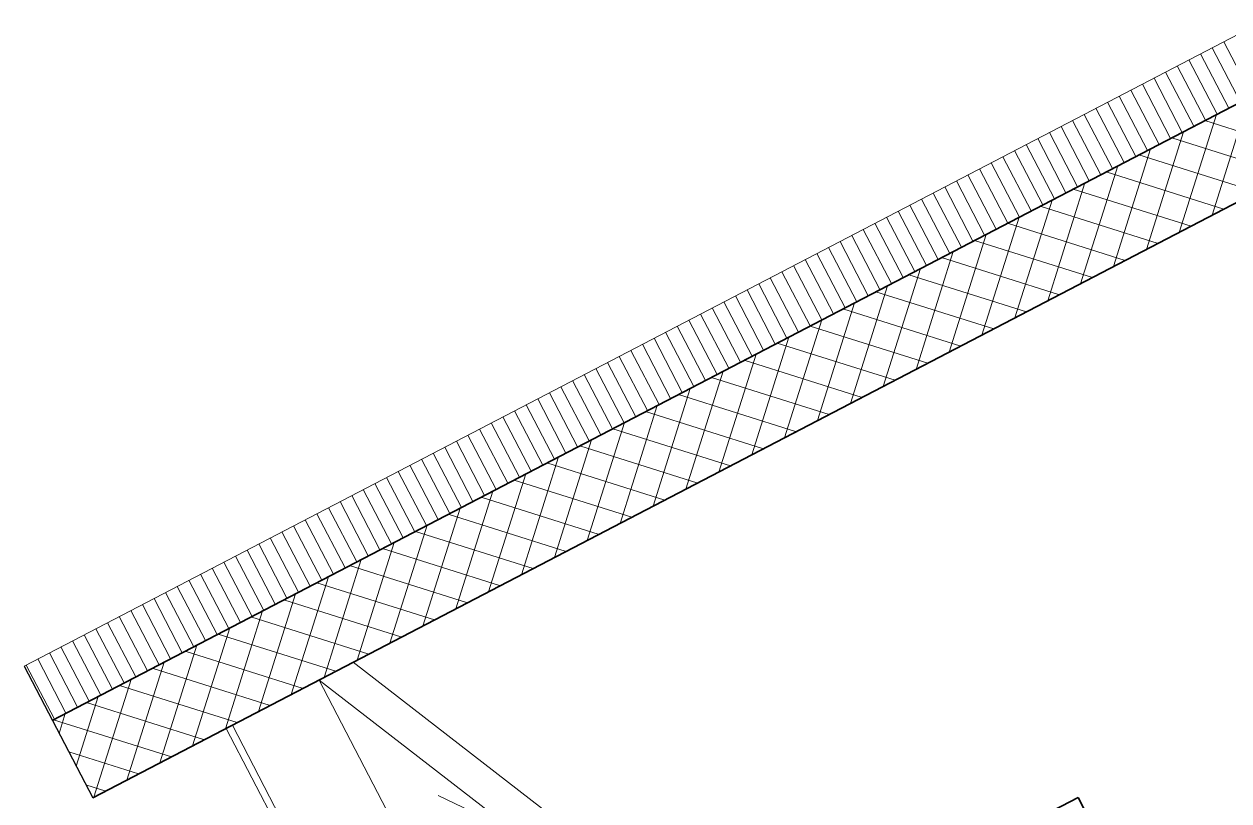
# Model space of a CAD drawing. Header units: metres. Extents: x 2740299.3 to 2740354.3, y 1267793.1 to 1267844.4.
# Drawn here: x 2740327.136 to 2740330.582, y 1267812.921 to 1267815.144 of the extents above; entities that cross this region are included whole.
import ezdxf

# ---------------------------------------------------------------- set-up
doc = ezdxf.new("R2010")
doc.units = ezdxf.units.M
doc.layers.add('grundriss', color=7, linetype='Continuous', true_color=0x000000)

msp = doc.modelspace()

# ---------------------------------------------------------------- linework, layer by layer
at = {"layer": 'grundriss', "color": 7, "linetype": 'Continuous', "lineweight": 18}
msp.add_line((2740332.0557, 1267815.8673), (2740327.1357, 1267813.307), dxfattribs=at)
at = {"layer": 'grundriss', "color": 7, "linetype": 'Continuous', "lineweight": 35}
for p, q in [((2740332.1365, 1267815.712), (2740327.2165, 1267813.1518)), ((2740327.3319, 1267812.93), (2740332.4071, 1267815.571)), ((2740330.1509, 1267812.9313), (2740329.9069, 1267812.8044)), ((2740330.2663, 1267812.7095), (2740330.1509, 1267812.9313))]:
    msp.add_line(p, q, dxfattribs=at)
at = {"layer": 'grundriss', "color": 18, "linetype": 'Continuous', "lineweight": 0, "true_color": 0x000000}
for p, q in [((2740330.5679, 1267815.093), (2740330.6487, 1267814.9378)), ((2740330.5013, 1267815.0584), (2740330.5821, 1267814.9032)), ((2740330.5346, 1267815.0757), (2740330.6154, 1267814.9205)), ((2740330.4348, 1267815.0238), (2740330.5156, 1267814.8686)), ((2740330.4681, 1267815.0411), (2740330.5489, 1267814.8859)), ((2740330.3683, 1267814.9892), (2740330.4491, 1267814.8339)), ((2740330.4015, 1267815.0065), (2740330.4823, 1267814.8513)), ((2740330.3018, 1267814.9546), (2740330.3825, 1267814.7993)), ((2740330.335, 1267814.9719), (2740330.4158, 1267814.8166)), ((2740330.2352, 1267814.9199), (2740330.316, 1267814.7647)), ((2740330.2685, 1267814.9372), (2740330.3493, 1267814.782)), ((2740330.5345, 1267814.5966), (2740330.6409, 1267814.9338)), ((2740330.1687, 1267814.8853), (2740330.2495, 1267814.7301)), ((2740330.202, 1267814.9026), (2740330.2827, 1267814.7474)), ((2740330.4404, 1267814.5476), (2740330.5468, 1267814.8848)), ((2740330.1022, 1267814.8507), (2740330.1829, 1267814.6955)), ((2740330.1354, 1267814.868), (2740330.2162, 1267814.7128)), ((2740330.5133, 1267814.8674), (2740330.8505, 1267814.761)), ((2740330.0356, 1267814.8161), (2740330.1164, 1267814.6608)), ((2740330.0689, 1267814.8334), (2740330.1497, 1267814.6781)), ((2740330.3464, 1267814.4987), (2740330.4527, 1267814.8358)), ((2740330.4192, 1267814.8184), (2740330.7564, 1267814.712)), ((2740329.9691, 1267814.7815), (2740330.0499, 1267814.6262)), ((2740330.0024, 1267814.7988), (2740330.0831, 1267814.6435)), ((2740330.2523, 1267814.4497), (2740330.3586, 1267814.7869)), ((2740329.9026, 1267814.7468), (2740329.9834, 1267814.5916)), ((2740329.9358, 1267814.7641), (2740330.0166, 1267814.6089)), ((2740330.3251, 1267814.7694), (2740330.6623, 1267814.6631)), ((2740329.836, 1267814.7122), (2740329.9168, 1267814.557)), ((2740329.8693, 1267814.7295), (2740329.9501, 1267814.5743)), ((2740330.1582, 1267814.4007), (2740330.2645, 1267814.7379)), ((2740330.231, 1267814.7205), (2740330.5682, 1267814.6141)), ((2740329.7695, 1267814.6776), (2740329.8503, 1267814.5223)), ((2740329.8028, 1267814.6949), (2740329.8836, 1267814.5397)), ((2740330.0641, 1267814.3518), (2740330.1705, 1267814.689)), ((2740329.703, 1267814.643), (2740329.7838, 1267814.4877)), ((2740329.7362, 1267814.6603), (2740329.817, 1267814.505)), ((2740329.97, 1267814.3028), (2740330.0764, 1267814.64)), ((2740330.137, 1267814.6715), (2740330.4741, 1267814.5652)), ((2740329.6364, 1267814.6083), (2740329.7172, 1267814.4531)), ((2740329.6697, 1267814.6257), (2740329.7505, 1267814.4704)), ((2740330.0429, 1267814.6226), (2740330.38, 1267814.5162)), ((2740329.5699, 1267814.5737), (2740329.6507, 1267814.4185)), ((2740329.6032, 1267814.591), (2740329.684, 1267814.4358)), ((2740329.8759, 1267814.2539), (2740329.9823, 1267814.591)), ((2740329.9488, 1267814.5736), (2740330.2859, 1267814.4672)), ((2740329.5034, 1267814.5391), (2740329.5842, 1267814.3839)), ((2740329.5366, 1267814.5564), (2740329.6174, 1267814.4012)), ((2740329.7818, 1267814.2049), (2740329.8882, 1267814.5421)), ((2740329.4369, 1267814.5045), (2740329.5176, 1267814.3492)), ((2740329.4701, 1267814.5218), (2740329.5509, 1267814.3666)), ((2740329.8547, 1267814.5246), (2740330.1919, 1267814.4183)), ((2740329.3703, 1267814.4699), (2740329.4511, 1267814.3146)), ((2740329.4036, 1267814.4872), (2740329.4844, 1267814.3319)), ((2740329.6877, 1267814.1559), (2740329.7941, 1267814.4931)), ((2740329.7606, 1267814.4757), (2740330.0978, 1267814.3693)), ((2740329.3038, 1267814.4352), (2740329.3846, 1267814.28)), ((2740329.3371, 1267814.4526), (2740329.4178, 1267814.2973)), ((2740329.5936, 1267814.107), (2740329.7, 1267814.4442)), ((2740329.2373, 1267814.4006), (2740329.318, 1267814.2454)), ((2740329.2705, 1267814.4179), (2740329.3513, 1267814.2627)), ((2740329.6665, 1267814.4267), (2740330.0037, 1267814.3203)), ((2740329.1707, 1267814.366), (2740329.2515, 1267814.2108)), ((2740329.204, 1267814.3833), (2740329.2848, 1267814.2281)), ((2740329.4996, 1267814.058), (2740329.6059, 1267814.3952)), ((2740329.5724, 1267814.3778), (2740329.9096, 1267814.2714)), ((2740329.1042, 1267814.3314), (2740329.185, 1267814.1761)), ((2740329.1375, 1267814.3487), (2740329.2182, 1267814.1934)), ((2740329.4055, 1267814.0091), (2740329.5118, 1267814.3462)), ((2740329.0377, 1267814.2968), (2740329.1184, 1267814.1415)), ((2740329.0709, 1267814.3141), (2740329.1517, 1267814.1588)), ((2740329.3114, 1267813.9601), (2740329.4177, 1267814.2973)), ((2740329.4783, 1267814.3288), (2740329.8155, 1267814.2224)), ((2740328.9711, 1267814.2621), (2740329.0519, 1267814.1069)), ((2740329.0044, 1267814.2794), (2740329.0852, 1267814.1242)), ((2740329.3842, 1267814.2798), (2740329.7214, 1267814.1735)), ((2740328.9046, 1267814.2275), (2740328.9854, 1267814.0723)), ((2740328.9379, 1267814.2448), (2740329.0187, 1267814.0896)), ((2740329.2173, 1267813.9111), (2740329.3237, 1267814.2483)), ((2740329.2901, 1267814.2309), (2740329.6273, 1267814.1245)), ((2740328.8381, 1267814.1929), (2740328.9189, 1267814.0377)), ((2740328.8713, 1267814.2102), (2740328.9521, 1267814.055)), ((2740329.1232, 1267813.8622), (2740329.2296, 1267814.1993)), ((2740328.7715, 1267814.1583), (2740328.8523, 1267814.003)), ((2740328.8048, 1267814.1756), (2740328.8856, 1267814.0203)), ((2740329.1961, 1267814.1819), (2740329.5332, 1267814.0755)), ((2740328.705, 1267814.1236), (2740328.7858, 1267813.9684)), ((2740328.7383, 1267814.141), (2740328.8191, 1267813.9857)), ((2740329.0291, 1267813.8132), (2740329.1355, 1267814.1504)), ((2740329.102, 1267814.1329), (2740329.4391, 1267814.0266)), ((2740328.6385, 1267814.089), (2740328.7193, 1267813.9338)), ((2740328.6717, 1267814.1063), (2740328.7525, 1267813.9511)), ((2740328.935, 1267813.7642), (2740329.0414, 1267814.1014)), ((2740328.5719, 1267814.0544), (2740328.6527, 1267813.8992)), ((2740328.6052, 1267814.0717), (2740328.686, 1267813.9165)), ((2740329.0079, 1267814.084), (2740329.3451, 1267813.9776)), ((2740328.5054, 1267814.0198), (2740328.5862, 1267813.8645)), ((2740328.5387, 1267814.0371), (2740328.6195, 1267813.8819)), ((2740328.8409, 1267813.7153), (2740328.9473, 1267814.0525)), ((2740328.9138, 1267814.035), (2740329.251, 1267813.9287)), ((2740328.4389, 1267813.9852), (2740328.5197, 1267813.8299)), ((2740328.4722, 1267814.0025), (2740328.5529, 1267813.8472)), ((2740328.7468, 1267813.6663), (2740328.8532, 1267814.0035)), ((2740328.8197, 1267813.9861), (2740329.1569, 1267813.8797)), ((2740328.3724, 1267813.9505), (2740328.4531, 1267813.7953)), ((2740328.4056, 1267813.9679), (2740328.4864, 1267813.8126)), ((2740328.6528, 1267813.6174), (2740328.7591, 1267813.9545)), ((2740328.3058, 1267813.9159), (2740328.3866, 1267813.7607)), ((2740328.3391, 1267813.9332), (2740328.4199, 1267813.778)), ((2740328.7256, 1267813.9371), (2740329.0628, 1267813.8307)), ((2740328.2726, 1267813.8986), (2740328.3533, 1267813.7434)), ((2740328.5587, 1267813.5684), (2740328.665, 1267813.9056)), ((2740328.6315, 1267813.8881), (2740328.9687, 1267813.7818)), ((2740328.206, 1267813.864), (2740328.2868, 1267813.7088)), ((2740328.2393, 1267813.8813), (2740328.3201, 1267813.7261)), ((2740328.4646, 1267813.5194), (2740328.5709, 1267813.8566)), ((2740328.1395, 1267813.8294), (2740328.2203, 1267813.6741)), ((2740328.1728, 1267813.8467), (2740328.2535, 1267813.6914)), ((2740328.5374, 1267813.8392), (2740328.8746, 1267813.7328)), ((2740328.073, 1267813.7947), (2740328.1537, 1267813.6395)), ((2740328.1062, 1267813.8121), (2740328.187, 1267813.6568)), ((2740328.3705, 1267813.4705), (2740328.4769, 1267813.8076)), ((2740328.4433, 1267813.7902), (2740328.7805, 1267813.6838)), ((2740328.0064, 1267813.7601), (2740328.0872, 1267813.6049)), ((2740328.0397, 1267813.7774), (2740328.1205, 1267813.6222)), ((2740328.2764, 1267813.4215), (2740328.3828, 1267813.7587)), ((2740327.9399, 1267813.7255), (2740328.0207, 1267813.5703)), ((2740327.9732, 1267813.7428), (2740328.054, 1267813.5876)), ((2740328.1823, 1267813.3725), (2740328.2887, 1267813.7097)), ((2740328.3493, 1267813.7412), (2740328.6864, 1267813.6349)), ((2740327.8734, 1267813.6909), (2740327.9542, 1267813.5356)), ((2740327.9066, 1267813.7082), (2740327.9874, 1267813.553)), ((2740328.2552, 1267813.6923), (2740328.5923, 1267813.5859)), ((2740327.8068, 1267813.6563), (2740327.8876, 1267813.501)), ((2740327.8401, 1267813.6736), (2740327.9209, 1267813.5183)), ((2740328.0882, 1267813.3236), (2740328.1946, 1267813.6608)), ((2740328.1611, 1267813.6433), (2740328.4983, 1267813.537)), ((2740327.7403, 1267813.6216), (2740327.8211, 1267813.4664)), ((2740327.7736, 1267813.639), (2740327.8544, 1267813.4837)), ((2740327.9941, 1267813.2746), (2740328.1005, 1267813.6118)), ((2740327.6738, 1267813.587), (2740327.7546, 1267813.4318)), ((2740327.707, 1267813.6043), (2740327.7878, 1267813.4491)), ((2740328.067, 1267813.5944), (2740328.4042, 1267813.488)), ((2740327.6072, 1267813.5524), (2740327.688, 1267813.3972)), ((2740327.6405, 1267813.5697), (2740327.7213, 1267813.4145)), ((2740327.9, 1267813.2257), (2740328.0064, 1267813.5628)), ((2740327.9729, 1267813.5454), (2740328.3101, 1267813.439)), ((2740327.5407, 1267813.5178), (2740327.6215, 1267813.3625)), ((2740327.574, 1267813.5351), (2740327.6548, 1267813.3798)), ((2740327.806, 1267813.1767), (2740327.9123, 1267813.5139)), ((2740327.4742, 1267813.4832), (2740327.555, 1267813.3279)), ((2740327.5075, 1267813.5005), (2740327.5882, 1267813.3452)), ((2740327.8788, 1267813.4964), (2740328.216, 1267813.3901)), ((2740327.4077, 1267813.4485), (2740327.4884, 1267813.2933)), ((2740327.4409, 1267813.4658), (2740327.5217, 1267813.3106)), ((2740327.7119, 1267813.1277), (2740327.8182, 1267813.4649)), ((2740327.7847, 1267813.4475), (2740328.1219, 1267813.3411)), ((2740327.3411, 1267813.4139), (2740327.4219, 1267813.2587)), ((2740327.3744, 1267813.4312), (2740327.4552, 1267813.276)), ((2740327.6178, 1267813.0788), (2740327.7241, 1267813.416)), ((2740327.2746, 1267813.3793), (2740327.3554, 1267813.2241)), ((2740327.3079, 1267813.3966), (2740327.3886, 1267813.2414)), ((2740327.5237, 1267813.0298), (2740327.6301, 1267813.367)), ((2740327.6906, 1267813.3985), (2740328.0278, 1267813.2921)), ((2740327.2081, 1267813.3447), (2740327.2888, 1267813.1894)), ((2740327.2413, 1267813.362), (2740327.3221, 1267813.2067)), ((2740327.5965, 1267813.3496), (2740327.9337, 1267813.2432)), ((2740327.1415, 1267813.3101), (2740327.2223, 1267813.1548)), ((2740327.1748, 1267813.3274), (2740327.2556, 1267813.1721)), ((2740327.4296, 1267812.9809), (2740327.536, 1267813.318)), ((2740327.5025, 1267813.3006), (2740327.8396, 1267813.1942)), ((2740327.3355, 1267812.9319), (2740327.4419, 1267813.2691)), ((2740327.4084, 1267813.2516), (2740327.7455, 1267813.1453)), ((2740327.2848, 1267813.0205), (2740327.3478, 1267813.2201)), ((2740327.3143, 1267813.2027), (2740327.6515, 1267813.0963)), ((2740327.2359, 1267813.1146), (2740327.2537, 1267813.1711)), ((2740327.2202, 1267813.1537), (2740327.5574, 1267813.0473)), ((2740327.2636, 1267813.0614), (2740327.4633, 1267812.9984)), ((2740327.3125, 1267812.9673), (2740327.3692, 1267812.9494))]:
    msp.add_line(p, q, dxfattribs=at)
at = {"layer": 'grundriss'}
msp.add_line((2740327.1357, 1267813.307), (2740327.3319, 1267812.93), dxfattribs=at)
at = {"layer": 'grundriss', "color": 7, "linetype": 'Continuous', "lineweight": 13}
for p, q in [((2740328.0776, 1267813.3179), (2740329.2099, 1267812.4416)), ((2740327.9798, 1267813.267), (2740327.7137, 1267813.1285)), ((2740327.9798, 1267813.267), (2740327.7315, 1267813.1378)), ((2740327.9798, 1267813.267), (2740328.58, 1267812.1138)), ((2740327.9798, 1267813.267), (2740329.1122, 1267812.3908)), ((2740327.7137, 1267813.1285), (2740328.3138, 1267811.9753)), ((2740327.7315, 1267813.1378), (2740328.3316, 1267811.9846)), ((2740328.546, 1267812.8289), (2740328.3206, 1267812.9371))]:
    msp.add_line(p, q, dxfattribs=at)

doc.saveas('drawing.dxf')
